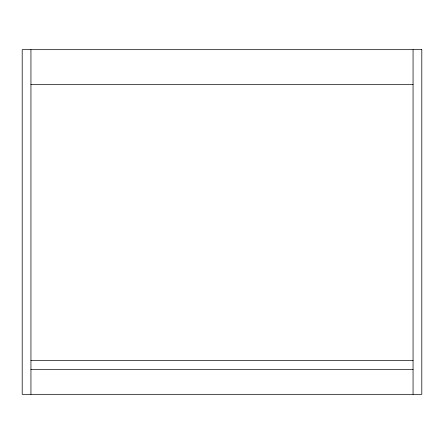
<?xml version="1.0" encoding="UTF-8"?>
<svg xmlns="http://www.w3.org/2000/svg" width="444" height="444" viewBox="0 0 444 444"><rect width="100%" height="100%" fill="white"/><g stroke="black" fill="none" stroke-linecap="round" stroke-linejoin="round"><path stroke-width="0.67" d="M30.941 84.638L413.059 84.638M30.941 360.611L413.059 360.611M30.941 369.353L413.059 369.353M413.059 49.673L413.059 394.328M30.941 49.673L30.941 394.328M421.8 49.673L22.2 49.673L22.2 394.328L421.8 394.328L421.8 49.673"/></g></svg>
